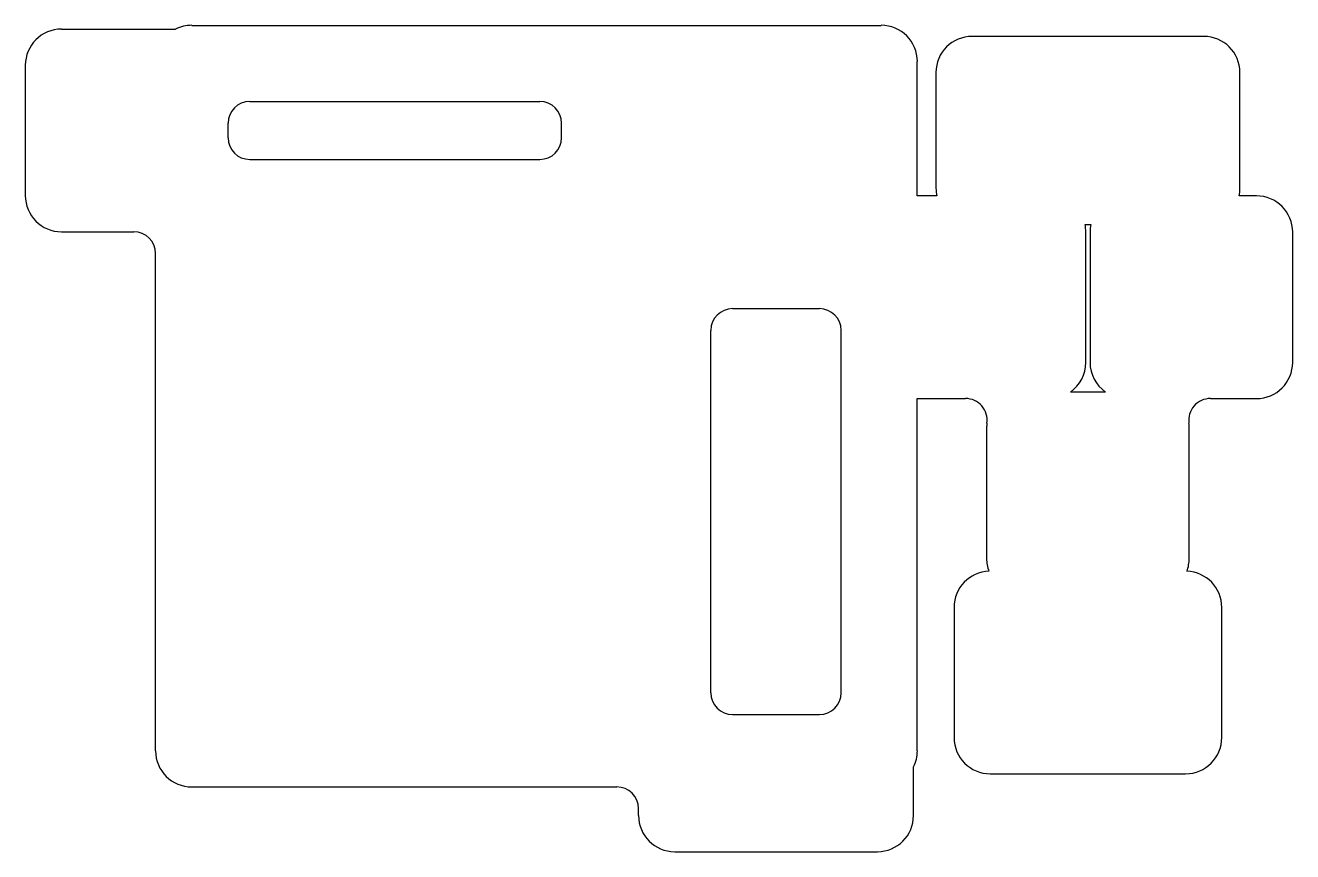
# Model space of a CAD drawing. Header units: millimetres. Extents: x 6 to 181, y 15 to 129.
import ezdxf

# ---------------------------------------------------------------- set-up
doc = ezdxf.new("R2010")
doc.units = ezdxf.units.MM

msp = doc.modelspace()

# ---------------------------------------------------------------- linework, layer by layer
for p, q in [((10.57, 128.3), (26.34, 128.3)), ((28.57, 128.82), (123.83, 128.82)), ((168.4, 127.3), (136.4, 127.3)), ((5.58, 105.3), (5.58, 123.3)), ((128.82, 105.24), (128.82, 123.83)), ((131.4, 122.3), (131.4, 106.3)), ((173.4, 106.3), (173.4, 122.3)), ((36.58, 118.3), (76.67, 118.3)), ((33.58, 113.3), (33.58, 115.3)), ((79.67, 113.3), (79.67, 115.3)), ((36.58, 110.3), (76.67, 110.3)), ((131.51, 105.25), (129.11, 105.25)), ((175.69, 105.25), (173.29, 105.25)), ((10.57, 100.3), (20.57, 100.3)), ((152, 101.3), (152.8, 101.3)), ((152.11, 82.25), (152.11, 100.25)), ((152.69, 100.25), (152.69, 82.25)), ((180.69, 82.25), (180.69, 100.25)), ((23.57, 28.57), (23.57, 97.3)), ((103.3, 89.67), (115.3, 89.67)), ((100.3, 36.58), (100.3, 86.67)), ((118.3, 36.58), (118.3, 86.67)), ((128.82, 28.57), (128.82, 77.26)), ((129.11, 77.25), (135.48, 77.25)), ((154.83, 78.15), (149.97, 78.15)), ((169.32, 77.25), (175.69, 77.25)), ((138.4, 73.15), (138.4, 55.15)), ((166.4, 55.15), (166.4, 73.15)), ((133.9, 48.38), (133.9, 30.39)), ((170.9, 30.39), (170.9, 48.38)), ((103.3, 33.58), (115.3, 33.58)), ((128.3, 19.62), (128.3, 26.34)), ((138.9, 25.39), (165.9, 25.39)), ((28.57, 23.57), (87.3, 23.57)), ((90.3, 19.62), (90.3, 20.57)), ((95.3, 14.62), (123.3, 14.62))]:
    msp.add_line(p, q)
for centre, radius, start, end in [((10.57, 123.3), 5, 90, 180), ((28.57, 123.83), 5, 90, 116.4916), ((123.83, 123.83), 5, 360, 90), ((136.4, 122.3), 5, 90, 180), ((168.4, 122.3), 5, 0, 90), ((36.58, 115.3), 3, 90, 180), ((76.67, 115.3), 3, 0, 90), ((36.58, 113.3), 3, 180, 270), ((76.67, 113.3), 3, 270, 0), ((10.57, 105.3), 5, 180, 270), ((129.11, 100.25), 5, 90, 93.2963), ((136.4, 106.3), 5, 180, 192.1224), ((168.4, 106.3), 5, 347.8776, 360), ((175.69, 100.25), 5, 0, 90), ((20.57, 97.3), 3, 0, 90), ((147.11, 100.25), 5, 0, 12.1224), ((157.69, 100.25), 5, 167.8776, 180), ((103.3, 86.67), 3, 90, 180), ((115.3, 86.67), 3, 0, 90), ((147.11, 82.25), 5, 304.9152, 360), ((157.69, 82.25), 5, 180, 235.0848), ((175.69, 82.25), 5, 270, 360), ((129.11, 82.25), 5, 266.7037, 270), ((135.48, 74.25), 3, 352.0968, 90), ((169.32, 74.25), 3, 90, 187.9032), ((143.4, 73.15), 5, 172.0968, 180), ((161.4, 73.15), 5, 0, 7.9032), ((143.4, 55.15), 5, 180, 200.7093), ((161.4, 55.15), 5, 339.2907, 360), ((138.9, 48.38), 5, 92.0279, 180), ((165.9, 48.38), 5, 0, 87.9721), ((103.3, 36.58), 3, 180, 270), ((115.3, 36.58), 3, 270, 0), ((138.9, 30.39), 5, 180, 270), ((165.9, 30.39), 5, 270, 360), ((28.57, 28.57), 5, 180, 270), ((123.83, 28.57), 5, 333.5084, 360), ((87.3, 20.57), 3, 0, 90), ((95.3, 19.62), 5, 180, 270), ((123.3, 19.62), 5, 270, 0)]:
    msp.add_arc(centre, radius, start, end)

doc.saveas('drawing.dxf')
